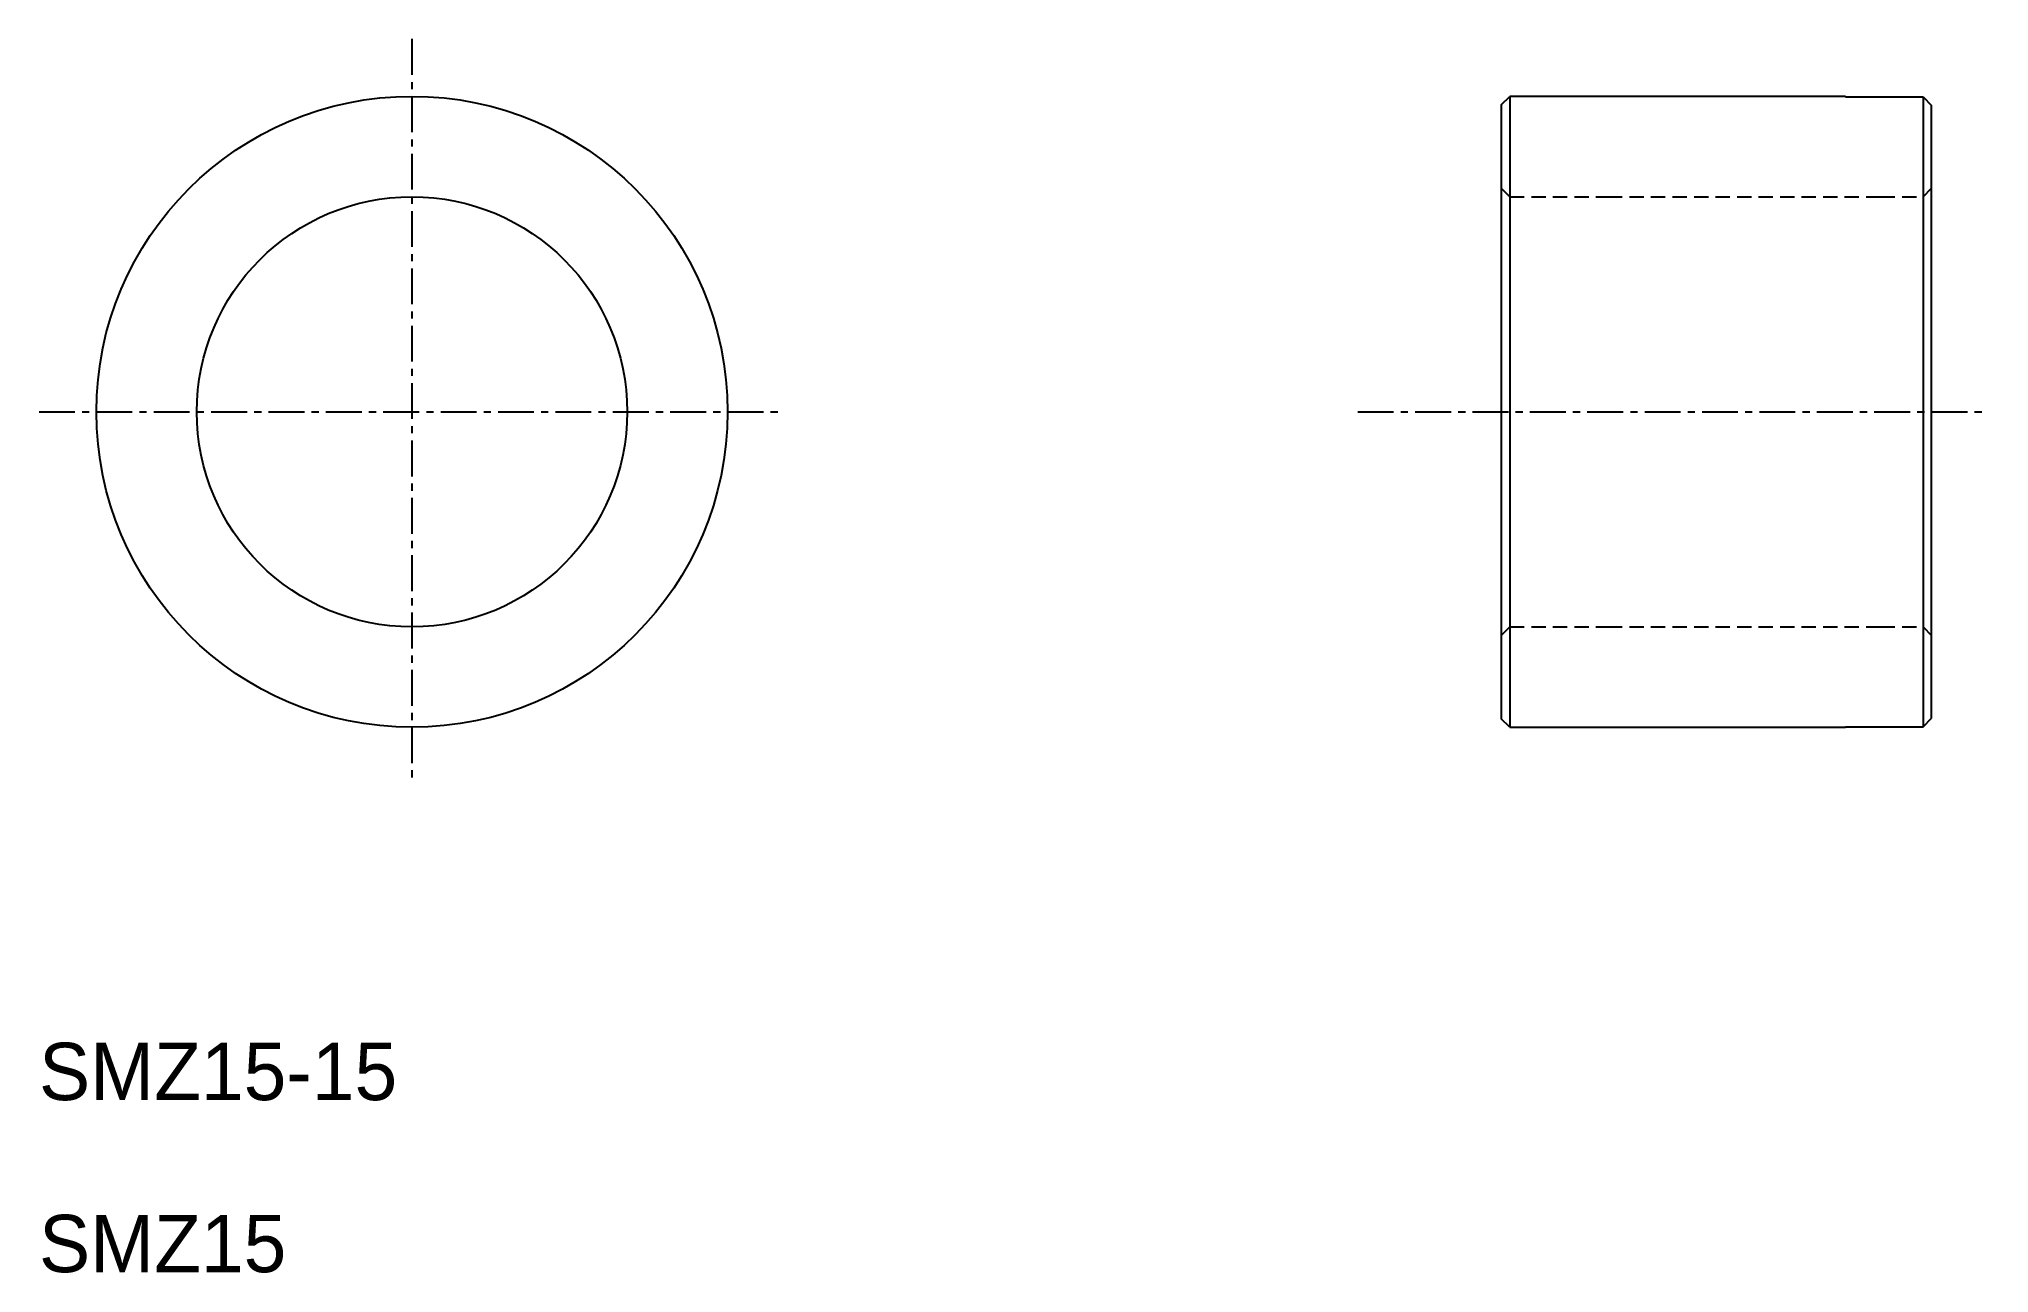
# Model space of a CAD drawing. Extents: x 10 to 78, y 10 to 53.
import ezdxf

# ---------------------------------------------------------------- set-up
doc = ezdxf.new("R2010")
doc.units = 0
doc.linetypes.add('CENTER', pattern=[2, 1.25, -0.25, 0.25, -0.25])
doc.linetypes.add('DASHED', pattern=[0.75, 0.5, -0.25])
doc.layers.get('0').update_dxf_attribs({"linetype": 'CONTINUOUS'})
doc.layers.add('CENTER', color=1, linetype='CENTER')

msp = doc.modelspace()

# ---------------------------------------------------------------- linework, layer by layer
at = {"color": 7, "linetype": 'CONTINUOUS'}
for p, q in [((60.964, 50.7), (61.264, 51)), ((61.264, 51), (61.264, 29)), ((72.964, 51), (61.264, 51)), ((72.964, 50.98), (72.964, 51)), ((72.964, 50.98), (75.664, 50.98)), ((75.664, 50.98), (75.664, 29.02)), ((75.664, 50.98), (75.964, 50.68)), ((60.964, 50.7), (60.964, 29.3)), ((75.964, 29.32), (75.964, 50.68)), ((61.264, 29), (60.964, 29.3)), ((75.664, 29.02), (75.964, 29.32)), ((61.264, 29), (72.964, 29)), ((64.864, 29), (64.864, 29)), ((68.464, 29), (68.464, 29)), ((72.964, 29), (72.964, 29.02)), ((72.964, 29.02), (75.664, 29.02))]:
    msp.add_line(p, q, dxfattribs=at)
at = {"color": 3, "linetype": 'DASHED'}
for p, q in [((60.964, 47.8), (61.264, 47.5)), ((75.664, 47.5), (75.964, 47.8)), ((61.264, 47.5), (64.683, 47.5)), ((64.683, 47.5), (74.183, 47.5)), ((74.183, 47.5), (75.664, 47.5)), ((60.964, 32.2), (61.264, 32.5)), ((61.264, 32.5), (64.683, 32.5)), ((64.683, 32.5), (74.183, 32.5)), ((74.183, 32.5), (75.664, 32.5)), ((75.664, 32.5), (75.964, 32.2))]:
    msp.add_line(p, q, dxfattribs=at)
at = {"color": 7, "linetype": 'CONTINUOUS'}
for radius in [11, 7.5]:
    msp.add_circle((23, 40), radius, dxfattribs=at)
at = {"layer": 'CENTER', "color": 1, "linetype": 'CENTER'}
for p, q in [((23, 53), (23, 27)), ((10, 40), (36, 40)), ((55.964, 40), (77.964, 40))]:
    msp.add_line(p, q, dxfattribs=at)

# ---------------------------------------------------------------- texts
at = {"color": 7, "linetype": 'CONTINUOUS'}
for s, p in [('SMZ15-15', (10, 16)), ('SMZ15', (10, 10))]:
    msp.add_text(s, height=2, dxfattribs=at).set_placement(p)

doc.saveas('drawing.dxf')
